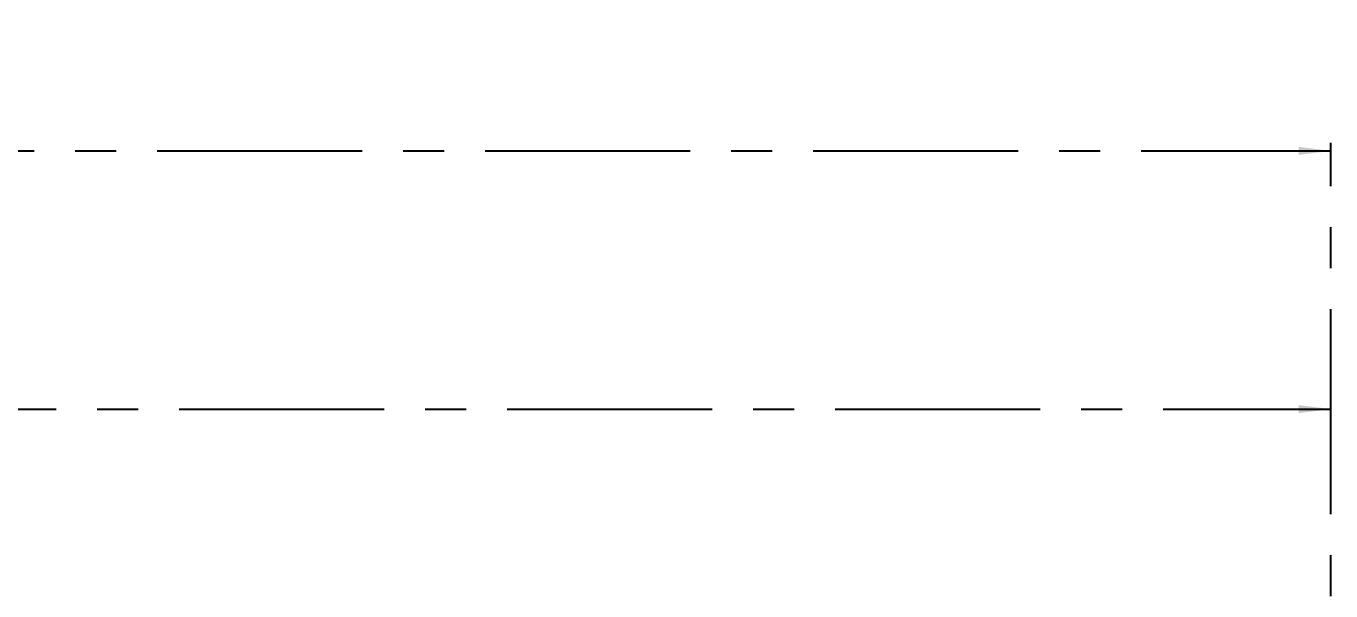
# Model space of a CAD drawing. Header units: millimetres. Extents: x 0 to 420, y -1 to 297.
# Drawn here: x 258.3 to 339.2, y 208.3 to 243.3 of the extents above; entities that cross this region are included whole.
import ezdxf

# ---------------------------------------------------------------- set-up
doc = ezdxf.new("R2010")
doc.units = ezdxf.units.MM
doc.linetypes.add('CENTERX2', pattern=[20.32, 12.7, -2.54, 2.54, -2.54])
doc.layers.add('中心线层', color=7, linetype='CENTERX2')
doc.styles.add('SLDTEXTSTYLE4', font='TXT', dxfattribs={"width": 0.363})
doc.styles.add('SLDTEXTSTYLE5', font='TXT', dxfattribs={"width": 0.605})
doc.dimstyles.new('SLDDIMSTYLE0', dxfattribs={"dimtxt": 6, "dimasz": 2, "dimexe": 0, "dimexo": 0.0625, "dimgap": 1.5, "dimtad": 2, "dimlfac": 3, "dimrnd": 1e-09, "dimzin": 12, "dimdsep": 46, "dimtxsty": 'SLDTEXTSTYLE4', "dimsah": 1, "dimcen": 0.09, "dimadec": 0, "dimazin": 3, "dimtfac": 1, "dimtofl": 0, "dimtmove": 0, "dimatfit": 3, "dimfxl": 0, "dimfrac": 2, "dimtolj": 1, "dimtzin": 12, "dimarcsym": 0})

# ---------------------------------------------------------------- blocks, each defined once
blk = doc.blocks.new('_D_4')
at = {"layer": '中心线层'}
for p, q in [((83.572, 184.565), (83.572, 236.056)), ((339.172, 172.404), (339.172, 236.056)), ((83.572, 235.556), (339.172, 235.556))]:
    blk.add_line(p, q, dxfattribs=at)
for points in [[(83.572, 235.556), (85.572, 235.306), (85.572, 235.806)], [(339.172, 235.556), (337.172, 235.806), (337.172, 235.306)]]:
    blk.add_solid(points, dxfattribs=at)
at = {"layer": '中心线层', "insert": (205.184, 243.29), "char_height": 6, "attachment_point": 1, "style": 'SLDTEXTSTYLE5'}
blk.add_mtext('766.8', dxfattribs=at)
blk = doc.blocks.new('_D_5')
at = {"layer": '中心线层'}
for p, q in [((145.905, 166.571), (145.905, 220.056)), ((339.172, 172.404), (339.172, 220.056)), ((145.905, 219.556), (339.172, 219.556))]:
    blk.add_line(p, q, dxfattribs=at)
for points in [[(145.905, 219.556), (147.905, 219.306), (147.905, 219.806)], [(339.172, 219.556), (337.172, 219.806), (337.172, 219.306)]]:
    blk.add_solid(points, dxfattribs=at)
at = {"layer": '中心线层', "insert": (236.351, 227.29), "char_height": 6, "attachment_point": 1, "style": 'SLDTEXTSTYLE5'}
blk.add_mtext('579.8', dxfattribs=at)

msp = doc.modelspace()

# ---------------------------------------------------------------- dimensions: what is measured, and where the dimension line sits
at = {"layer": '中心线层'}
for base, p1, picture, middle in [((339.1717, 235.5556), (83.5717, 184.0648), '_D_4', (211.3717, 235.5556)), ((339.1717, 219.5556), (145.905, 166.0708), '_D_5', (242.5383, 219.5556))]:
    dim = msp.add_linear_dim(base=base, p1=p1, p2=(339.1717, 171.9042), angle=0, dimstyle='SLDDIMSTYLE0', dxfattribs=at)
    dim.commit()
    dim.dimension.update_dxf_attribs({"geometry": picture, "text_midpoint": middle, "dimtype": 160})

doc.saveas('drawing.dxf')
